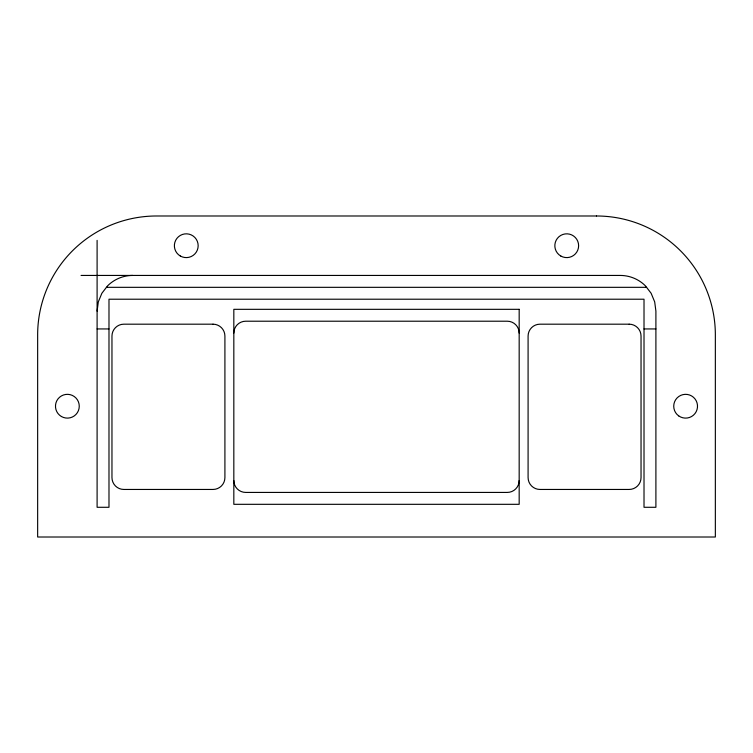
<?xml version="1.0" encoding="UTF-8"?>
<svg xmlns="http://www.w3.org/2000/svg" width="753" height="753" viewBox="0 0 753 753"><rect width="100%" height="100%" fill="white"/><g stroke="black" fill="none" stroke-linecap="round" stroke-linejoin="round"><path stroke-width="1.13" d="M97.099 311.111L98.314 301.878L101.871 293.275L107.547 285.886A35.664 35.664 0 0 1 132.763 275.438M81.051 275.438L620.237 275.438A35.664 35.664 0 0 1 645.453 285.886L651.129 293.275L654.686 301.878L655.901 311.111L655.901 507.287L644.013 507.287L644.013 299.214L108.987 299.214L108.987 507.287L97.099 507.287L97.099 240.367M106.437 287.326L646.563 287.326M97.099 328.939L108.987 328.939M644.013 328.939L655.901 328.939M233.825 480.536A11.888 11.888 0 0 0 245.713 492.424L507.287 492.424A11.888 11.888 0 0 0 519.175 480.536M519.175 333.099A11.888 11.888 0 0 0 507.287 321.211L245.713 321.211A11.888 11.888 0 0 0 233.825 333.099M596.451 215.989L156.549 215.989A118.899 118.899 0 0 0 37.65 334.887L37.65 537.011L715.35 537.011L715.35 334.887A118.899 118.899 0 0 0 596.451 215.989M519.175 309.323L233.825 309.323L233.825 504.312L519.175 504.312L519.175 309.323M213.024 324.185L123.85 324.185A11.888 11.888 0 0 0 111.962 336.073L111.962 477.562A11.888 11.888 0 0 0 123.85 489.45L213.024 489.45A11.888 11.888 0 0 0 224.912 477.562L224.912 336.073A11.888 11.888 0 0 0 213.024 324.185M629.15 324.185L539.976 324.185A11.888 11.888 0 0 0 528.088 336.073L528.088 477.562A11.888 11.888 0 0 0 539.976 489.45L629.15 489.45A11.888 11.888 0 0 0 641.038 477.562L641.038 336.073A11.888 11.888 0 0 0 629.15 324.185M678.698 415.891A11.888 11.888 0 0 0 697.457 407.392A11.888 11.888 0 0 0 680.721 395.391A11.888 11.888 0 0 0 678.698 415.891M61.426 416.522A11.888 11.888 0 0 0 79.263 406.225A11.888 11.888 0 0 0 61.426 395.927A11.888 11.888 0 0 0 61.426 416.522M560.787 256.011A11.888 11.888 0 0 0 578.624 245.713A11.888 11.888 0 0 0 560.787 235.416A11.888 11.888 0 0 0 560.787 256.011M180.325 256.011A11.888 11.888 0 0 0 198.161 245.713A11.888 11.888 0 0 0 180.325 235.416A11.888 11.888 0 0 0 180.325 256.011"/></g></svg>
